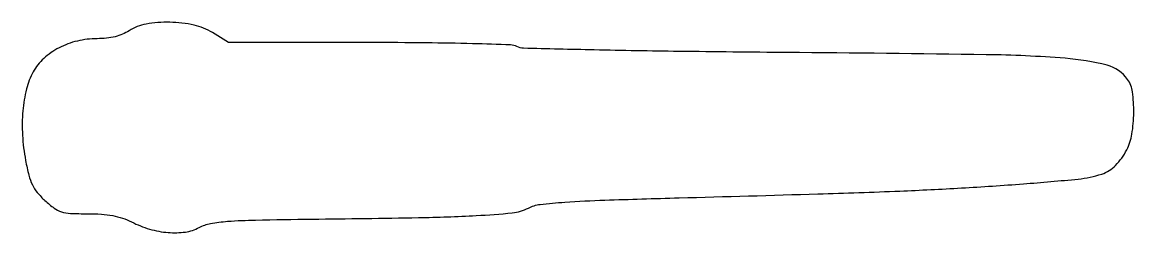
# Model space of a CAD drawing. Extents: x 1 to 280, y 0 to 53.
import ezdxf

# ---------------------------------------------------------------- set-up
doc = ezdxf.new("R2010")
doc.units = 0

msp = doc.modelspace()

# ---------------------------------------------------------------- linework, layer by layer
msp.add_lwpolyline([(27.5, 51, -0.047555), (25.874794, 50.13331, -0.037965), (23.988358, 49.510291, -0.034488), (21.848176, 49.133781, -0.025977), (19.46189, 49.006589, 0.058361), (14.497926, 48.418619, 0.061096), (9.885428, 46.70071, 0.06465), (6.054591, 44.03641, 0.082259), (3.385404, 40.66617, 0.066618), (1.701321, 36.358085, 0.038621), (0.801126, 30.864008, 0.035546), (0.714128, 24.712137, 0.032219), (1.483724, 18.400689, 0.015967), (2.31049, 14.662899, 0.050226), (3.19039, 12.2523, 0.06132), (4.427772, 10.333828, 0.033425), (6.365436, 8.303914, 0.027318), (8.678196, 6.405982, 0.083196), (10.487256, 5.494847, 0.063694), (12.750285, 5.098601, 0.011531), (17.025153, 5, -0.015986), (20.556527, 4.887065, -0.029863), (23.394159, 4.534402, -0.035196), (25.827697, 3.903372, -0.036933), (28.10823, 2.944785, 0.046826), (32.643213, 1.143126, 0.050749), (37.313359, 0.278027, 0.055374), (41.639153, 0.402996, 0.088528), (45.143003, 1.549032, -0.07768), (47.964493, 2.539669, -0.027247), (52.237335, 3.090165, -0.013502), (59.287499, 3.419274, -0.002011), (73.5, 3.641322, 0.001557), (100.213194, 4.034442, 0.008371), (114.74968, 4.537194, 0.01229), (123.807522, 5.225941, 0.094474), (127.871931, 6.433773, -0.089586), (130.8, 7.334894, -0.013099), (137.015763, 7.918777, -0.008514), (147.060833, 8.425838, -0.001539), (165.744146, 8.992661, 0.000627), (200.613951, 9.986892, 0.002746), (221.218692, 10.713546, 0.004355), (236.706783, 11.480111, 0.004287), (252.26048, 12.519654, 0.006021), (266.052358, 13.727465, 0.05468), (271.953447, 14.976869, 0.120554), (275.435129, 17.149261, 0.075508), (278.248446, 21.071085, 0.078234), (279.542868, 25.038215, 0.036999), (280.002553, 30.415448, 0.03624), (279.684962, 35.60402, 0.119928), (278.448715, 38.769757, 0.180015), (273.27958, 42.333295, 0.042163), (262.724687, 44.069968, 0.016274), (242.924247, 44.986494, 0.001437), (192.846587, 45.529198, -0.001158), (165.686214, 45.808409, -0.002368), (144.380356, 46.177703, -0.000559), (126.608739, 46.589804, -0.117307), (124.948202, 47.027721, 0.114903), (123.387975, 47.447112, 0.001693), (113.814715, 47.738269, 0.004262), (102.194434, 47.953189, 0.002271), (87.815741, 48.03121), (52.5, 48.062419), (48.5, 50.526086, 0.084635), (43.818984, 52.41299, 0.047972), (37.733409, 53.137123, 0.048388), (31.767289, 52.694005, 0.103901)], format="xyb", close=True)

doc.saveas('drawing.dxf')
